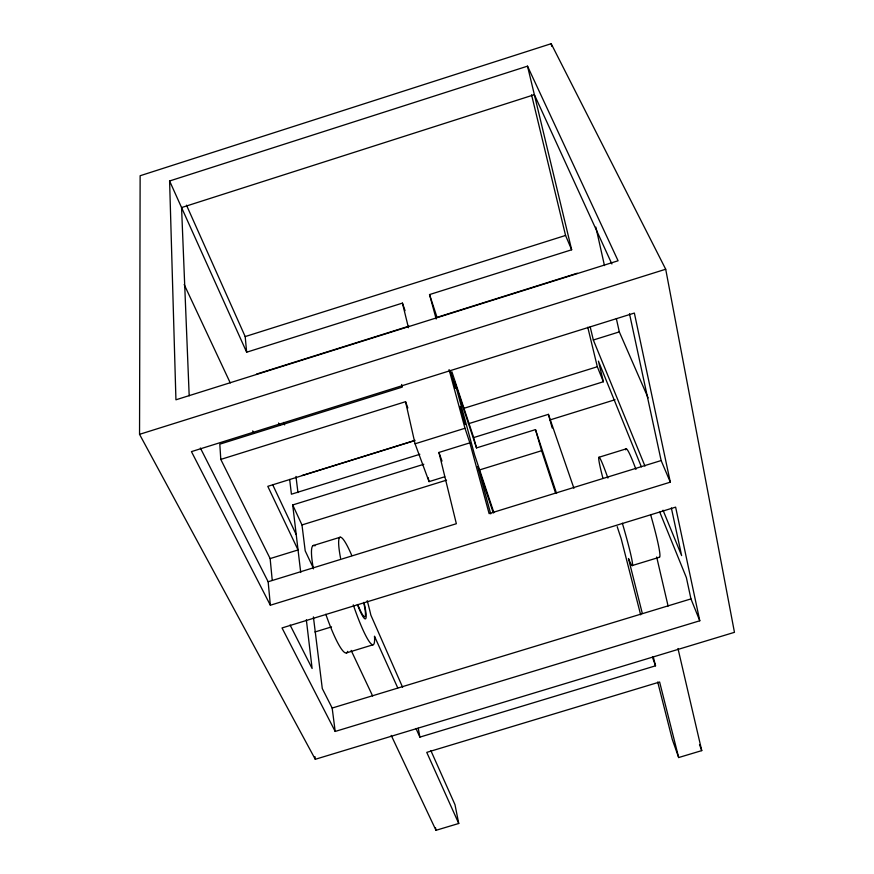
<?xml version="1.0" encoding="UTF-8"?>
<svg xmlns="http://www.w3.org/2000/svg" width="874" height="874" viewBox="0 0 874 874"><rect width="100%" height="100%" fill="white"/><g stroke="black" fill="none" stroke-linecap="round" stroke-linejoin="round"><path stroke-width="1.31" d="M139.545 434.334L140.135 175.74L551.177 43.7L665.704 269.236L734.455 632.328L315.274 759.288L139.545 434.334L665.704 269.236M455.518 388.1L450.077 370.521M450.023 370.565L455.496 388.1M169.6 180.984L527.514 66.162L618.082 260.769L175.936 399.8L169.6 180.984L246.654 352.211L402.433 303.114L405.055 310.663M246.654 352.211L245.19 336.577L565.565 235.456L571.651 249.778L429.538 294.571L436.181 319.021M256.497 374.105L408.988 326.155M577.288 273.234L437.022 317.338L429.538 294.571M590.19 326.909L593.337 340.008L619.316 331.891L648.115 397.889M272.229 580.26L270.132 558.584L220.794 459.407L405.547 401.701L407.83 407.95M463.613 408.409L597.324 366.741L603.377 381.752L468.333 423.77M302.12 475.489L415.095 440.332M414.079 440.824L267.794 486.337L298.045 549.954L270.132 558.584M444.702 476.778L429.047 481.629L415.074 443.795L464.99 428.271L449.072 369.593M419.837 454.294L291.424 494.203L289.665 479.433M556.563 493.439L535.489 429.615L476.516 447.914L473.664 437.579L548.402 414.352L573.923 488.26M270.361 605.223L191.45 451.618L634.36 313.056L670.314 482.164L270.361 605.223L268.154 581.756L456.348 523.723L438.923 452.448L469.862 442.845L464.99 428.271M550.008 419.935L615.034 399.735M300.722 572.492L292.703 504.964L423.824 464.269M313.198 567.849L305.201 550.849L301.978 524.935L446.538 480.154M479.105 470.07L541.618 450.711L555.536 492.98M313.165 545.584L340.281 537.204M598.898 457.288L626.254 448.832M670.314 482.164L661.137 460.554L489.112 513.617L469.862 442.845M314.935 631.989L331.541 626.898M346.421 652.922L373.176 644.739M632.23 565.554L659.444 557.241M313.395 616.902L322.288 688.559L332.164 708.049L690.952 598.909L699.779 620.78L335.19 731.44L282.029 627.947L675.624 507.139L699.779 620.78M416.013 728.512L419.891 737.121L655.533 665.813L653.228 656.658M391.235 735.416L435.995 830.3L458.741 823.483L454.983 804.67L430.849 750.569M657.718 682.026L672.27 739.404L678.672 757.539L701.746 750.624L677.973 648.497M200.375 448.012L268.154 581.756M290.081 624.997L312.116 668.49L306.337 619.797M351.14 650.387L372.641 695.988M272.601 484.546L296.22 534.615M184.174 284.52L230.266 382.932M252.739 430.904L253.886 433.362M292.703 504.964L301.978 524.935M611.887 263.97L534.364 94.687L181.563 207.564L189.188 395.824M278.511 423.016L279.614 425.463M397.736 687.893L374.476 636.196L374.553 637.365A56.242 7.451 72.9 0 1 353.271 604.841M458.741 823.483L426.752 752.372L659.619 682.015L678.672 757.539M402.619 687.281L370.86 615.132A56.242 7.451 72.9 0 0 367.211 600.689M186.501 205.193L245.19 336.577M283.537 422.426L284.629 424.895M593.337 340.008L644.968 466.082M663.038 510.208L681.622 555.602L671.352 507.958M641.374 466.847L598.428 361.137L603.377 381.752M659.772 512.142L686.363 577.572L690.952 598.909M699.517 744.604L701.746 750.624M652.474 657.292L655.533 665.813M438.923 452.448L442.015 461.111M493.897 512.667L474.571 454.797L454.677 381.949L476.516 447.914M493.286 512.907L477.783 466.53L490.718 513.879M451.891 371.767L473.664 437.579M461.865 412.244L459.844 406.465L465.438 424.589L462.138 413.085M535.489 429.615L541.618 450.711M548.402 414.352L552.215 428.031M642.324 613.472L628.461 558.508L628.898 559.568A56.657 3.059 72.9 0 0 622.354 523.22M640.664 614.848L621.108 538.428A56.657 3.059 72.9 0 1 617.208 526.661M402.433 303.114L408.453 327.728M531.545 94.785L565.565 235.456M587.765 327.237L597.324 366.741M527.514 66.162L571.651 249.778M656.669 556.978L668.097 606.053M428.129 477.652L429.047 481.629M551.177 43.7L551.778 46.366M401.647 384.473L402.248 387.106L219.811 444.167L220.794 459.407M405.547 401.701L415.074 443.795M595.86 227.098L604.469 265.565M616.356 318.628L619.316 331.891M629.499 313.744L661.137 460.554M418.242 728.239L419.891 737.121M435.525 827.787L435.995 830.3M332.164 708.049L335.19 731.44M295.958 476.428L297.968 492.586M314.979 756.676L315.274 759.288M602.896 478.165A56.657 3.059 72.9 0 1 607.911 478.067M650.584 514.557A56.701 4.173 72.9 0 1 659.225 557.23M625.708 449.837A56.701 4.173 72.9 0 1 635.955 469.414M357.379 604.491A29.224 3.867 72.9 0 0 366.031 617.874L366.108 617.47A29.224 3.867 72.9 0 0 363.999 602.492M340.565 558.18A56.242 7.451 72.9 0 1 351.818 555.591M347.131 652.397A56.198 8.532 72.9 0 1 325.816 614.247M313.427 568.876A56.198 8.532 72.9 0 1 314.99 545.857M347.666 651.359A56.198 8.532 72.9 0 1 347.415 651.938M363.65 602.437A26.974 3.572 72.9 0 1 359.968 609.768L359.564 608.861A26.974 3.572 72.9 0 1 357.881 604.83"/></g></svg>
